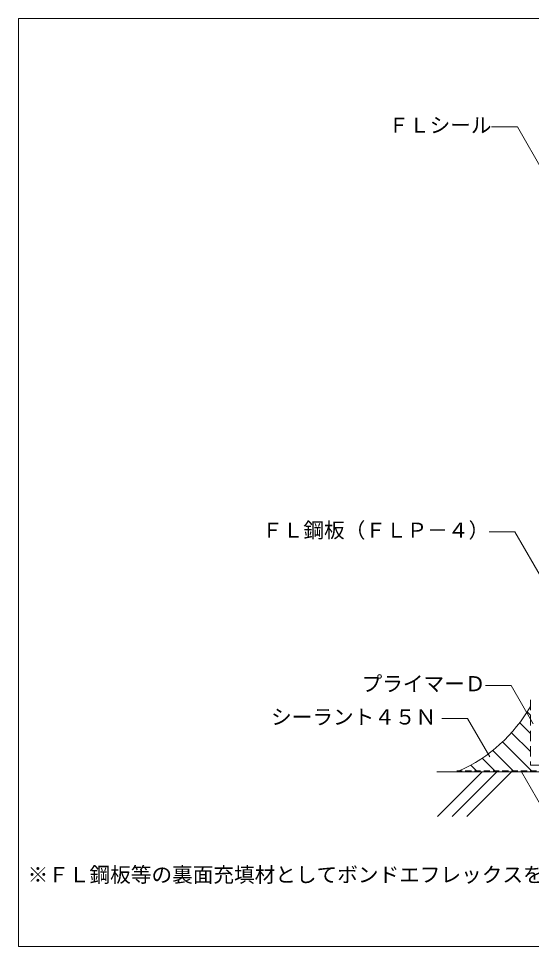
# Model space of a CAD drawing. Units: millimetres on the paper. Extents: x -135 to 135, y -94 to 92.
# Drawn here: x -135 to -35.6, y -88 to 92 of the extents above; entities that cross this region are included whole.
import ezdxf
from ezdxf.enums import TextEntityAlignment as Align

# ---------------------------------------------------------------- set-up
doc = ezdxf.new("R2010")
doc.units = ezdxf.units.MM
doc.linetypes.add('DASHED1', pattern=[1.8, 1.2, -0.6])
doc.linetypes.add('DASHED2', pattern=[3, 2, -1])
for name, color, linetype, lineweight in [('1-2_ハッチング', 4, 'Continuous', 18), ('1-A_元図・躯体', 7, 'Continuous', 9), ('1-B_その他', 150, 'DASHED2', 18), ('E-0', 7, 'Continuous', 9), ('F-0', 7, 'Continuous', 9)]:
    doc.layers.add(name, color=color, linetype=linetype, lineweight=lineweight)
doc.layers.add('E-1', color=7, linetype='Continuous')
doc.styles.add('ＭＳ ゴシック', font='')
doc.styles.get('ＭＳ ゴシック').set_extended_font_data('MS Gothic')

msp = doc.modelspace()

# ---------------------------------------------------------------- linework, layer by layer
at = {"layer": '1-2_ハッチング', "lineweight": 9}
for p, q in [((-35.806, -43.138), (-36.439, -42.505)), ((-35.806, -46.674), (-37.881, -44.599)), ((-35.806, -50.209), (-39.475, -46.54)), ((-35.622, -53.929), (-41.217, -48.333)), ((-39.157, -53.929), (-43.108, -49.978)), ((-42.693, -53.929), (-45.149, -51.472)), ((-46.229, -53.929), (-47.347, -52.81))]:
    msp.add_line(p, q, dxfattribs=at)
at = {"layer": '1-2_ハッチング', "color": 30, "linetype": 'DASHED1'}
msp.add_line((-32.854, -53.929), (-50.054, -53.929), dxfattribs=at)
at = {"layer": '1-2_ハッチング', "lineweight": 9}
msp.add_arc((-61.796, -26.59), 29.937, 294.04808, 330.24501, dxfattribs=at)
at = {"layer": '1-A_元図・躯体'}
for p, q in [((-30.606, -54.129), (-53.937, -54.129)), ((-53.795, -62.792), (-45.132, -54.129)), ((-50.967, -62.792), (-42.304, -54.129)), ((-48.139, -62.792), (-39.475, -54.129))]:
    msp.add_line(p, q, dxfattribs=at)
at = {"layer": '1-B_その他'}
for p in [(-35.806, -40.15), (-34.106, -52.829)]:
    msp.add_line(p, (-35.806, -52.829), dxfattribs=at)
at = {"layer": 'E-0'}
for p, q in [((-38.339, 70.977), (-43.339, 70.977)), ((-38.339, 70.977), (-33.18, 62.042)), ((-38.805, -7.595), (-43.805, -7.595)), ((-38.805, -7.595), (-33.223, -17.263)), ((-39.528, -37.378), (-44.528, -37.378)), ((-39.528, -37.378), (-35.245, -44.796)), ((-47.986, -43.773), (-52.986, -43.773)), ((-47.986, -43.773), (-43.703, -51.192)), ((-31.721, -64.184), (-37.527, -54.129))]:
    msp.add_line(p, q, dxfattribs=at)
at = {"layer": 'F-0'}
msp.add_line((-135, 92), (-135, -88), dxfattribs=at)
msp.add_lwpolyline([(-135, 92), (135, 92), (135, -88), (-135, -88)], dxfattribs=at)

# ---------------------------------------------------------------- texts
at = {"layer": 'E-0', "style": 'ＭＳ ゴシック'}
for s, p in [('ＦＬシール', (-63.339, 68.977)), ('ＦＬ鋼板（ＦＬＰ－４）', (-87.805, -9.595)), ('プライマーＤ', (-68.528, -39.378)), ('シーラント４５Ｎ', (-86.073, -45.828))]:
    msp.add_text(s, height=2.933, dxfattribs=at).set_placement(p, align=Align.BOTTOM_LEFT)
at = {"layer": 'E-1', "style": 'ＭＳ ゴシック'}
msp.add_text('※ＦＬ鋼板等の裏面充填材としてボンドエフレックスを用いる事も可能です。', height=2.933, dxfattribs=at).set_placement((-133.253, -76.426), align=Align.BOTTOM_LEFT)

doc.saveas('drawing.dxf')
